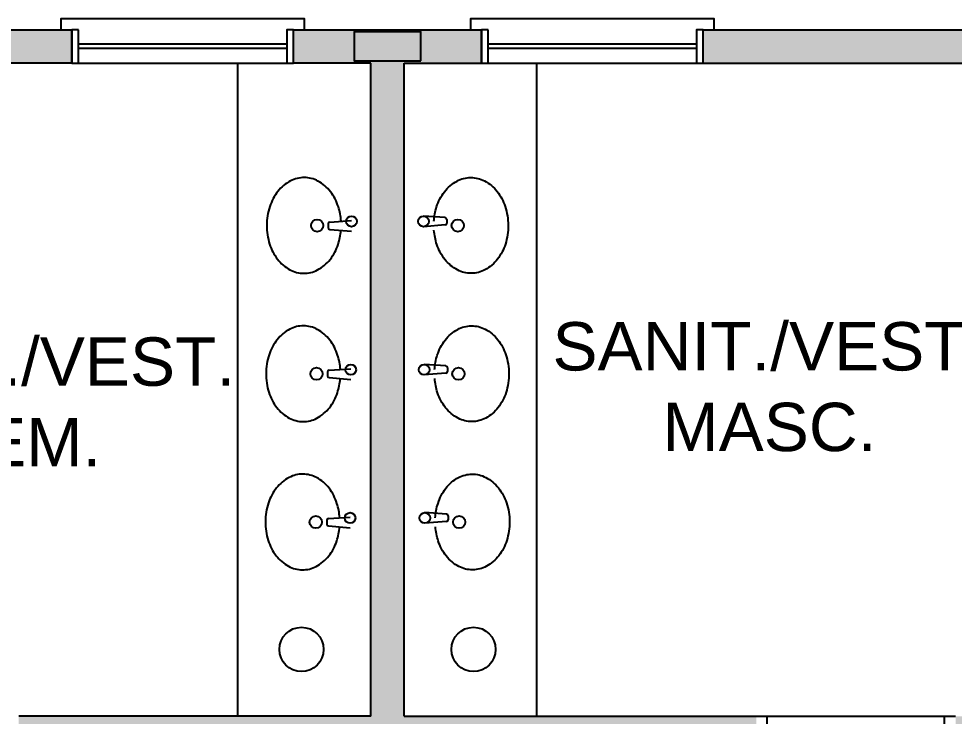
# Model space of a CAD drawing. Extents: x 247 to 523, y 32 to 113.
# Drawn here: x 430.483 to 434.707, y 73.797 to 76.947 of the extents above; entities that cross this region are included whole.
import ezdxf

# ---------------------------------------------------------------- set-up
doc = ezdxf.new("R2010")
doc.units = 0
doc.header["$LTSCALE"] = 0.005
doc.linetypes.add('HIDDEN', pattern=[9.525, 6.35, -3.175])
doc.layers.get('0').update_dxf_attribs({"linetype": 'CONTINUOUS'})
for name, color, linetype in [('A-COTAS', 1, 'CONTINUOUS'), ('A-PAREDE', 5, 'CONTINUOUS'), ('A-SOLEIRA', 1, 'CONTINUOUS'), ('AR-ESQ', 2, 'CONTINUOUS'), ('AR-VEGETAÇÃO_árvores', 96, 'HIDDEN'), ('ARQ-ALV-CORTE', 5, 'CONTINUOUS'), ('ARQ-BNC-VISTA', 1, 'CONTINUOUS'), ('ARQ-ESQ-VISTA1', 2, 'CONTINUOUS'), ('ARQ-TXT-1_050', 2, 'CONTINUOUS')]:
    doc.layers.add(name, color=color, linetype=linetype)
doc.styles.add('ESC-50-A20', font='arial.ttf', dxfattribs={"height": 0.1})

msp = doc.modelspace()

# ---------------------------------------------------------------- hatches: boundary and pattern name
at = {"layer": 'A-COTAS'}
h = msp.add_hatch(color=251, dxfattribs=at)
h.dxf.hatch_style = 1
h.paths.add_polyline_path([(432.29822, 76.75658), (432.29822, 76.82158), (432.29822, 76.88658), (432.14822, 76.88658), (431.99822, 76.88658), (431.99822, 76.82158), (431.99822, 76.75658), (432.14822, 76.75658)])
at = {"layer": 'AR-VEGETAÇÃO_árvores'}
h = msp.add_hatch(color=251, dxfattribs=at)
h.dxf.hatch_style = 1
h.paths.add_polyline_path([(426.57322, 76.74658), (426.77322, 76.74658), (426.77322, 76.89658), (426.42322, 76.89658), (426.42322, 75.59658), (426.57322, 75.59658)])
h.paths.add_polyline_path([(426.57322, 74.59658), (426.42322, 74.59658), (426.42322, 74.59658), (426.42322, 74.39658), (426.57322, 74.39658)])
h.paths.add_polyline_path([(426.57322, 73.39658), (426.42322, 73.39658), (426.42322, 73.39658), (426.42322, 72.40134), (426.57322, 72.40134)])
h.paths.add_polyline_path([(426.57322, 72.14658), (426.57322, 72.40134), (426.42322, 72.40134), (426.42322, 71.99658), (429.48322, 71.99658), (429.48322, 72.40134), (429.33322, 72.40134), (429.33322, 72.14658)])
h.paths.add_polyline_path([(429.48322, 74.59658), (429.33322, 74.59658), (429.33322, 72.40134), (429.48322, 72.40134), (429.48322, 73.64658), (429.58322, 73.64658), (429.58322, 73.79658), (429.48322, 73.79658)])
h.paths.add_polyline_path([(428.17322, 76.89658), (427.77322, 76.89658), (427.77322, 76.74658), (428.17322, 76.74658)])
h.paths.add_polyline_path([(430.72324, 76.89658), (429.17322, 76.89658), (429.17322, 76.74658), (430.72324, 76.74658)])
h.paths.add_polyline_path([(432.5732, 76.89658), (431.72324, 76.89658), (431.72324, 76.74658), (432.07322, 76.74658), (432.07322, 73.79658), (430.48322, 73.79658), (430.48322, 73.64658), (430.69822, 73.64658), (430.69822, 73.39658), (430.84822, 73.39658), (430.84822, 73.64658), (432.16032, 73.64658), (432.16032, 73.64658), (432.54513, 73.64658), (432.54822, 73.64658), (432.54822, 73.25869), (432.54822, 73.14658), (432.69822, 73.14658), (432.69822, 73.64658), (433.81322, 73.64658), (433.81322, 73.79658), (432.22322, 73.79658), (432.22322, 76.74658), (432.5732, 76.74658)])
h.paths.add_polyline_path([(433.59822, 72.14658), (432.69822, 72.14658), (432.69822, 72.24658), (432.54822, 72.24658), (432.54822, 72.14658), (430.84822, 72.14658), (430.84822, 72.39658), (430.69822, 72.39658), (430.69822, 71.99658), (433.59822, 71.99658)])
h.paths.add_polyline_path([(434.96322, 74.59658), (434.81322, 74.59658), (434.81322, 73.79658), (434.71322, 73.79658), (434.71322, 73.64658), (434.81322, 73.64658), (434.81322, 72.40134), (434.96322, 72.40134)])
h.paths.add_polyline_path([(434.96322, 72.14658), (434.96322, 72.40134), (434.81322, 72.40134), (434.81322, 71.99658), (437.87322, 71.99658), (437.87322, 72.40134), (437.72322, 72.40134), (437.72322, 72.14658)])
h.paths.add_polyline_path([(437.87322, 73.39658), (437.72322, 73.39658), (437.72322, 73.39658), (437.72322, 72.40134), (437.87322, 72.40134)])
h.paths.add_polyline_path([(437.87322, 74.59658), (437.72322, 74.59658), (437.72322, 74.59658), (437.72322, 74.39658), (437.87322, 74.39658)])
h.paths.add_polyline_path([(437.87322, 76.89658), (437.52322, 76.89658), (437.52322, 76.74658), (437.72322, 76.74658), (437.72322, 75.59658), (437.87322, 75.59658), (437.87322, 75.59658)])
h.paths.add_polyline_path([(436.52322, 76.89658), (436.12322, 76.89658), (436.12322, 76.74658), (436.52322, 76.74658)])
h.paths.add_polyline_path([(435.12322, 76.89658), (433.5732, 76.89658), (433.5732, 76.74658), (435.12322, 76.74658)])

# ---------------------------------------------------------------- linework, layer by layer
at = {"color": 251}
for p, q in [((431.8879, 76.02843), (431.98563, 76.03531)), ((432.40854, 76.04843), (432.31081, 76.05531)), ((432.41598, 76.0405), (432.41608, 76.02333)), ((431.88046, 76.0205), (431.88036, 76.00333)), ((431.88771, 75.99531), (431.98536, 75.98731)), ((432.40873, 76.01531), (432.31108, 76.00731)), ((431.88482, 75.35891), (431.98255, 75.36579)), ((432.41162, 75.37891), (432.31389, 75.38579)), ((432.41906, 75.37098), (432.41916, 75.35381)), ((431.87738, 75.35098), (431.87728, 75.33381)), ((431.88463, 75.32579), (431.98227, 75.31779)), ((432.41181, 75.34579), (432.31417, 75.33779)), ((431.88173, 74.68939), (431.97947, 74.69627)), ((432.41471, 74.70939), (432.31697, 74.71627)), ((432.42214, 74.70146), (432.42224, 74.68429)), ((431.8743, 74.68146), (431.8742, 74.66429)), ((431.88154, 74.65627), (431.97919, 74.64827)), ((432.4149, 74.67627), (432.31725, 74.66827))]:
    msp.add_line(p, q, dxfattribs=at)
for points in [[(431.93856, 76.03199, 0.059992), (431.92631, 76.09715, 0.0875309), (431.89083, 76.16524, 0.1055012), (431.83432, 76.21338, 0.123031), (431.77241, 76.22923, 0.123031), (431.71031, 76.2141, 0.1055012), (431.65325, 76.16661, 0.0875309), (431.61699, 76.09893, 0.0780202), (431.60316, 76.01404, 0.0780202), (431.61601, 75.92901, 0.0875309), (431.65149, 75.86092, 0.1055012), (431.708, 75.81277, 0.123031), (431.76992, 75.79692, 0.123031), (431.83201, 75.81205, 0.1055012), (431.88907, 75.85955, 0.0875309), (431.92533, 75.92722, 0.0590243), (431.93824, 75.99117, 0.0780202)], [(432.35788, 76.03199, -0.059992), (432.37013, 76.09715, -0.0875309), (432.40561, 76.16524, -0.1055012), (432.46212, 76.21338, -0.123031), (432.52403, 76.22923, -0.123031), (432.58613, 76.2141, -0.1055012), (432.64319, 76.16661, -0.0875309), (432.67945, 76.09893, -0.0780202), (432.69328, 76.01404, -0.0780202), (432.68043, 75.92901, -0.0875309), (432.64495, 75.86092, -0.1055012), (432.58844, 75.81277, -0.123031), (432.52652, 75.79692, -0.123031), (432.46443, 75.81205, -0.1055012), (432.40737, 75.85955, -0.0875309), (432.37111, 75.92722, -0.0590243), (432.35819, 75.99117, -0.0780202)], [(431.93547, 75.36248, 0.059992), (431.92322, 75.42763, 0.0875309), (431.88775, 75.49572, 0.1055012), (431.83124, 75.54387, 0.123031), (431.76932, 75.55972, 0.123031), (431.70723, 75.54458, 0.1055012), (431.65017, 75.49709, 0.0875309), (431.61391, 75.42941, 0.0780202), (431.60008, 75.34453, 0.0780202), (431.61293, 75.25949, 0.0875309), (431.6484, 75.1914, 0.1055012), (431.70491, 75.14325, 0.123031), (431.76683, 75.1274, 0.123031), (431.82893, 75.14254, 0.1055012), (431.88599, 75.19003, 0.0875309), (431.92225, 75.25771, 0.0590243), (431.93516, 75.32165, 0.0780202)], [(432.36096, 75.36248, -0.059992), (432.37321, 75.42763, -0.0875309), (432.40869, 75.49572, -0.1055012), (432.4652, 75.54387, -0.123031), (432.52712, 75.55972, -0.123031), (432.58921, 75.54458, -0.1055012), (432.64627, 75.49709, -0.0875309), (432.68253, 75.42941, -0.0780202), (432.69636, 75.34453, -0.0780202), (432.68351, 75.25949, -0.0875309), (432.64803, 75.1914, -0.1055012), (432.59152, 75.14325, -0.123031), (432.52961, 75.1274, -0.123031), (432.46751, 75.14254, -0.1055012), (432.41045, 75.19003, -0.0875309), (432.37419, 75.25771, -0.0590243), (432.36128, 75.32165, -0.0780202)], [(431.93239, 74.69296, 0.059992), (431.92014, 74.75811, 0.0875309), (431.88467, 74.8262, 0.1055012), (431.82816, 74.87435, 0.123031), (431.76624, 74.8902, 0.123031), (431.70414, 74.87506, 0.1055012), (431.64708, 74.82757, 0.0875309), (431.61082, 74.75989, 0.0780202), (431.597, 74.67501, 0.0780202), (431.60984, 74.58997, 0.0875309), (431.64532, 74.52188, 0.1055012), (431.70183, 74.47373, 0.123031), (431.76375, 74.45788, 0.123031), (431.82584, 74.47302, 0.1055012), (431.8829, 74.52051, 0.0875309), (431.91916, 74.58819, 0.0590243), (431.93208, 74.65213, 0.0780202)], [(432.36405, 74.69296, -0.059992), (432.3763, 74.75811, -0.0875309), (432.41177, 74.8262, -0.1055012), (432.46828, 74.87435, -0.123031), (432.5302, 74.8902, -0.123031), (432.5923, 74.87506, -0.1055012), (432.64936, 74.82757, -0.0875309), (432.68561, 74.75989, -0.0780202), (432.69944, 74.67501, -0.0780202), (432.68659, 74.58997, -0.0875309), (432.65112, 74.52188, -0.1055012), (432.59461, 74.47373, -0.123031), (432.53269, 74.45788, -0.123031), (432.4706, 74.47302, -0.1055012), (432.41353, 74.52051, -0.0875309), (432.37728, 74.58819, -0.0590243), (432.36436, 74.65213, -0.0780202)]]:
    msp.add_lwpolyline(points, format="xyb", dxfattribs=at)
for centre, radius in [((431.83079, 76.01273), 0.02779), ((431.98549, 76.03131), 0.024), ((432.31094, 76.03131), 0.024), ((432.46565, 76.01273), 0.02779), ((431.8277, 75.34322), 0.02779), ((431.98241, 75.36179), 0.024), ((432.31403, 75.36179), 0.024), ((432.46874, 75.34322), 0.02779), ((431.82462, 74.6737), 0.02779), ((431.97933, 74.69227), 0.024), ((432.31711, 74.69227), 0.024), ((432.47182, 74.6737), 0.02779)]:
    msp.add_circle(centre, radius, dxfattribs=at)
for centre, start, end in [((432.40798, 76.04045), 0.33011, 85.97656), ((431.88836, 76.00328), 179.66989, 265.31633), ((431.88846, 76.02045), 94.02344, 179.66989), ((432.40808, 76.02328), 274.68367, 0.33011), ((431.88538, 75.35093), 94.02344, 179.66989), ((432.41106, 75.37093), 0.33011, 85.97656), ((431.88528, 75.33376), 179.66989, 265.31633), ((432.41116, 75.35376), 274.68367, 0.33011), ((431.8823, 74.68141), 94.02344, 179.66989), ((432.41414, 74.70141), 0.33011, 85.97656), ((432.41424, 74.68424), 274.68367, 0.33011), ((431.8822, 74.66424), 179.66989, 265.31633)]:
    msp.add_arc(centre, 0.008, start, end, dxfattribs=at)
at = {"layer": 'A-PAREDE', "color": 251}
msp.add_lwpolyline([(432.29822, 76.75658), (432.29822, 76.82158), (432.29822, 76.88658), (432.14822, 76.88658), (431.99822, 76.88658), (431.99822, 76.82158), (431.99822, 76.75658), (432.14822, 76.75658), (432.29822, 76.75658)], close=True, dxfattribs=at)
at = {"layer": 'A-SOLEIRA', "color": 251}
msp.add_line((433.86322, 73.79658), (434.66322, 73.79658), dxfattribs=at)
at = {"layer": 'AR-ESQ', "color": 251}
for p, q in [((433.81322, 73.79658), (433.86322, 73.79658)), ((433.86322, 73.64658), (433.86322, 73.79658)), ((434.66322, 73.64658), (434.66322, 73.79658)), ((434.66322, 73.79658), (434.71322, 73.79658))]:
    msp.add_line(p, q, dxfattribs=at)
at = {"layer": 'ARQ-ALV-CORTE', "color": 251}
for p, q in [((429.17322, 76.89658), (430.72324, 76.89658)), ((430.72324, 76.74658), (430.72324, 76.89658)), ((431.72324, 76.74658), (431.72324, 76.89658)), ((431.72324, 76.89658), (432.5732, 76.89658)), ((432.5732, 76.74658), (432.5732, 76.89658)), ((433.5732, 76.74658), (433.5732, 76.89658)), ((433.5732, 76.89658), (435.12322, 76.89658)), ((430.72324, 76.74658), (429.17322, 76.74658)), ((432.07322, 76.74658), (431.72324, 76.74658)), ((432.07322, 73.79658), (432.07322, 76.74658)), ((432.22322, 76.74658), (432.5732, 76.74658)), ((432.22322, 73.79658), (432.22322, 76.74658)), ((433.5732, 76.74658), (435.12322, 76.74658)), ((432.07322, 73.79658), (430.48322, 73.79658)), ((432.07322, 73.79658), (430.84322, 73.79658)), ((432.22322, 73.79658), (433.81322, 73.79658))]:
    msp.add_line(p, q, dxfattribs=at)
at = {"layer": 'ARQ-BNC-VISTA', "color": 251}
for p, q in [((431.47322, 73.79658), (431.47322, 76.74658)), ((432.82322, 73.79658), (432.82322, 76.74658))]:
    msp.add_line(p, q, dxfattribs=at)
for centre in [(431.75994, 74.09877), (432.5365, 74.09877)]:
    msp.add_circle(centre, 0.1, dxfattribs=at)
at = {"layer": 'ARQ-ESQ-VISTA1', "color": 251}
for p, q in [((431.69324, 76.83165), (430.75364, 76.83167)), ((431.69324, 76.81165), (430.75364, 76.81167)), ((433.5432, 76.83164), (432.6036, 76.83166)), ((433.5432, 76.81164), (432.6036, 76.81166)), ((430.75324, 76.74658), (431.69324, 76.74658)), ((432.6032, 76.74658), (433.5432, 76.74658))]:
    msp.add_line(p, q, dxfattribs=at)
for points in [[(431.77324, 76.89658), (431.77324, 76.94658), (430.67324, 76.94658), (430.67324, 76.89658)], [(433.6232, 76.89658), (433.6232, 76.94658), (432.5232, 76.94658), (432.5232, 76.89658)]]:
    msp.add_lwpolyline(points, dxfattribs=at)
for points in [[(430.75324, 76.89658), (430.72324, 76.89658), (430.72324, 76.74658), (430.75324, 76.74658)], [(431.72324, 76.89658), (431.69324, 76.89658), (431.69324, 76.74658), (431.72324, 76.74658)], [(432.6032, 76.89658), (432.5732, 76.89658), (432.5732, 76.74658), (432.6032, 76.74658)], [(433.5732, 76.89658), (433.5432, 76.89658), (433.5432, 76.74658), (433.5732, 76.74658)]]:
    msp.add_lwpolyline(points, close=True, dxfattribs=at)

# ---------------------------------------------------------------- texts
at = {"layer": 'ARQ-TXT-1_050', "color": 251, "char_height": 0.2184533, "attachment_point": 1, "style": 'ESC-50-A20'}
for s, insert in [('\\pi0.7763;SANIT./VEST.\\P\\pi1.2726;MASC.      ', (432.11689, 75.5765)), ('\\pi0.7763;SANIT./VEST.\\P\\pi1.3925;FEM.      ', (428.73416, 75.50752))]:
    msp.add_mtext_dynamic_manual_height_columns(s, width=3.2785136, gutter_width=1, heights=[0], dxfattribs=dict(at, insert=insert))

doc.saveas('drawing.dxf')
